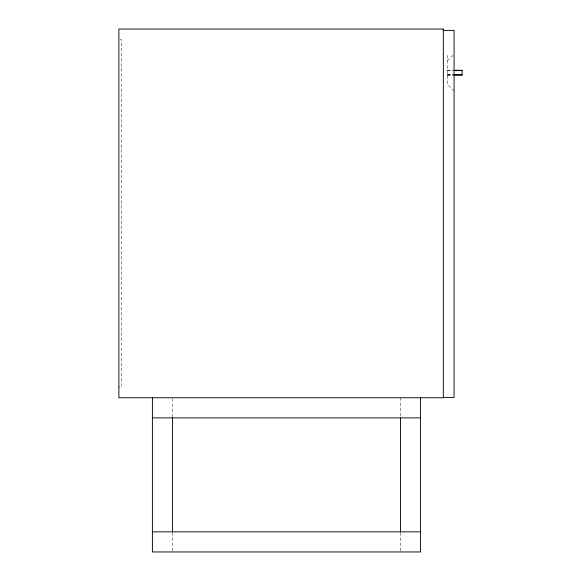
<?xml version="1.0" encoding="UTF-8"?>
<svg xmlns="http://www.w3.org/2000/svg" width="581" height="581" viewBox="0 0 581 581"><rect width="100%" height="100%" fill="white"/><g stroke="black" fill="none" stroke-linecap="round" stroke-linejoin="round"><path stroke-width="0.44" stroke-dasharray="2.9 2.18" d="M447.37 60.903L454.073 54.193M119.773 39.777L121.56 39.777L121.56 387.033L118.88 387.033M447.37 70.279L453.441 70.279M447.37 70.613L453.441 70.613M447.37 74.303L453.441 74.303M447.37 74.637L453.441 74.637M447.37 74.971L453.441 74.971M447.37 75.305L453.441 75.305M454.073 91.057L447.37 84.347L447.37 54.193M400.44 397.76L400.44 416.998M400.44 532.712L400.44 551.078M172.513 398.639L172.513 416.998M172.513 532.712L172.513 551.078"/><path stroke-width="0.87" d="M443.347 30.394L454.073 30.394L454.073 397.426L443.347 397.426M454.313 70.279L462.12 70.279L462.12 75.305L454.313 75.305M454.313 70.613L462.12 70.613M454.313 74.637L462.12 74.637M152.404 417.87L420.557 417.87M152.404 531.84L420.557 531.84M420.557 397.76L420.557 551.95L152.404 551.95L152.404 397.76M400.44 417.87L400.44 531.84M172.513 417.87L172.513 531.84M443.347 29.05L118.88 29.05L118.88 397.76L443.347 397.76L443.347 29.05"/></g></svg>
